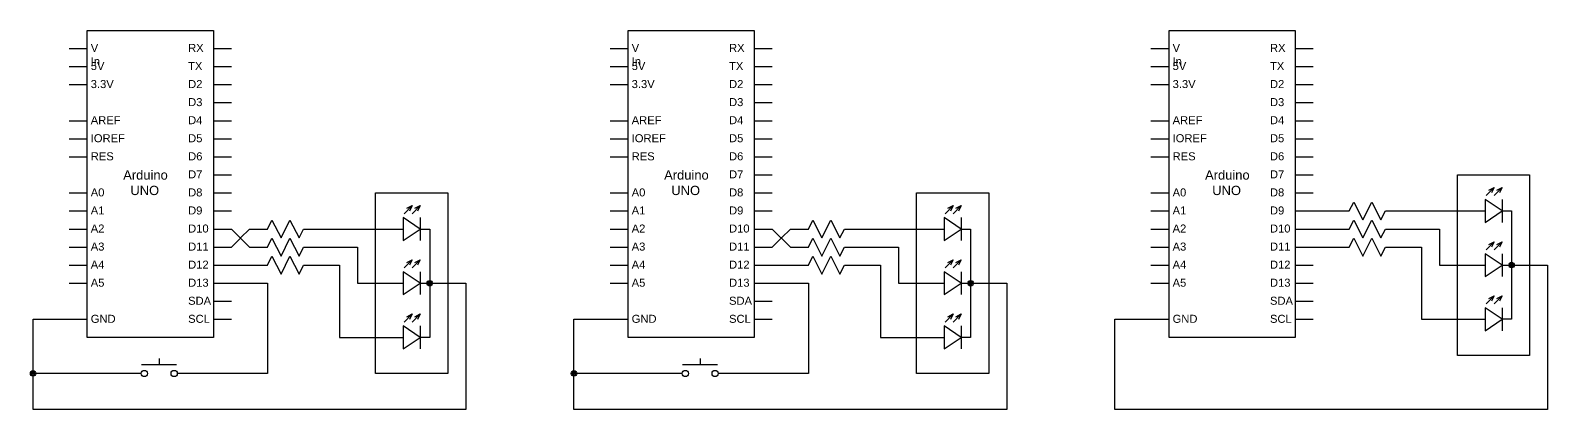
# Model space of a CAD drawing. Header units: millimetres. Extents: x 50 to 4100, y 48 to 290.
# Drawn here: x 2099 to 2940, y 50 to 260 of the extents above; entities that cross this region are included whole.
import ezdxf
from ezdxf.enums import TextEntityAlignment as Align

# ---------------------------------------------------------------- set-up
doc = ezdxf.new("R2010")
doc.units = ezdxf.units.MM
doc.layers.add('SYMS', color=7, linetype='Continuous')
doc.layers.add('WIRES', color=7, linetype='Continuous')
doc.styles.get("Standard").update_dxf_attribs({"font": 'arial.ttf'})
doc.styles.add('WD', font='romans.shx')

# ---------------------------------------------------------------- blocks, each defined once
blk = doc.blocks.new('HRE1')
for p, q in [((-0.125, 0), (-0.094, 0.062)), ((-0.094, 0.062), (-0.031, -0.062)), ((-0.031, -0.062), (0.031, 0.062)), ((0.031, 0.062), (0.094, -0.062)), ((0.094, -0.062), (0.125, 0))]:
    blk.add_line(p, q)
at = {"style": 'WD'}
for tag, width, p in [('INST', 0.7, (0, 0.888)), ('LOC', 0.7, (0, 0.719)), ('DESC1', 0.7, (0, 0.562)), ('DESC2', 0.7, (0, 0.406)), ('RATING1', 0.9, (0.006, 0.094))]:
    blk.add_attdef(tag, text='', height=0.125, dxfattribs=dict(at, width=width)).set_placement(p, align=Align.CENTER)
blk.add_attdef('TAG1', text='', height=0.125, dxfattribs=at).set_placement((0, 0.25), align=Align.CENTER)
for tag, p, height, flags in [('FAMILY', (0.205, 0.152), 0.01, 9), ('X4TERM01', (-0.125, 0), 0.0125, 1), ('X1TERM02', (0.125, 0), 0.0125, 1)]:
    blk.add_attdef(tag, p, '', height=height, dxfattribs=dict(at, flags=flags))
at = {"linetype": 'Continuous', "style": 'WD', "flags": 9}
for tag, p in [('CAT', (0.23, 0.108)), ('ASSYCODE', (0.219, 0.062)), ('MFG', (0.228, 0.089))]:
    blk.add_attdef(tag, text='', height=0.01, dxfattribs=at).set_placement(p, align=Align.CENTER)
at = {"linetype": 'Continuous', "style": 'WD', "flags": 8}
blk.add_attdef('TERM01', text='', height=0.125, dxfattribs=at).set_placement((-0.219, -0.031), align=Align.TOP_RIGHT)
blk.add_attdef('TERM02', text='', height=0.125, dxfattribs=at).set_placement((0.219, -0.031), align=Align.TOP_LEFT)
at = {"style": 'WD', "width": 0.9}
blk.add_attdef('RATING2', text='', height=0.125, dxfattribs=at).set_placement((0.006, -0.188), align=Align.TOP_CENTER)
blk = doc.blocks.new('HDI1')
for p, q in [((0.0469, 0), (-0.0469, 0.0625)), ((-0.0469, 0.0625), (-0.0469, -0.0625)), ((-0.0469, -0.0625), (0.0469, 0)), ((0.0469, 0.0625), (0.0469, -0.0625))]:
    blk.add_line(p, q)
at = {"style": 'WD'}
for tag, width, p in [('INST', 0.7, (0, 0.8883)), ('LOC', 0.7, (0, 0.7187)), ('DESC1', 0.7, (0, 0.5625)), ('DESC2', 0.7, (0, 0.4062)), ('RATING1', 0.9, (0.0055, 0.0938))]:
    blk.add_attdef(tag, text='', height=0.125, dxfattribs=dict(at, width=width)).set_placement(p, align=Align.CENTER)
blk.add_attdef('TAG1', text='', height=0.125, dxfattribs=at).set_placement((0, 0.25), align=Align.CENTER)
for tag, p, height, flags in [('WDBLKNAM', (0.2047, 0.1329), 0.01, 9), ('FAMILY', (0.2047, 0.1523), 0.01, 9), ('X4TERM01', (-0.0469, 0), 0.0125, 1), ('X1TERM02', (0.0469, 0), 0.0125, 1)]:
    blk.add_attdef(tag, p, '', height=height, dxfattribs=dict(at, flags=flags))
at = {"linetype": 'Continuous', "style": 'WD', "flags": 9}
for tag, p in [('MFG', (0.2278, 0.0887)), ('CAT', (0.2297, 0.1082)), ('ASSYCODE', (0.2188, 0.0625))]:
    blk.add_attdef(tag, text='', height=0.01, dxfattribs=at).set_placement(p, align=Align.CENTER)
at = {"linetype": 'Continuous', "style": 'WD', "flags": 8}
blk.add_attdef('TERM01', text='', height=0.125, dxfattribs=at).set_placement((-0.125, -0.0312), align=Align.TOP_RIGHT)
blk.add_attdef('TERM02', text='', height=0.125, dxfattribs=at).set_placement((0.1094, -0.0314), align=Align.TOP_LEFT)
at = {"style": 'WD', "width": 0.9}
blk.add_attdef('RATING2', text='', height=0.125, dxfattribs=at).set_placement((0.0055, -0.1876), align=Align.TOP_CENTER)
blk = doc.blocks.new('HA1X1')
for p, q in [((-0.09375, 0.03125), (0, 0)), ((0, 0), (-0.09375, -0.03125))]:
    blk.add_line(p, q)
at = {"style": 'WD', "flags": 1}
blk.add_attdef('X4TERM01', (0, 0), '', height=0.01, dxfattribs=at)
at = {"style": 'WD', "width": 0.9}
blk.add_attdef('DESC1', (0.1, 0.0406), '', height=0.125, dxfattribs=at)
blk.add_attdef('DESC2', text='', height=0.125, dxfattribs=at).set_placement((0.1, -0.025), align=Align.TOP_LEFT)
blk = doc.blocks.new('WDDOT')
for radius in [0.03, 0.0187, 0.00929]:
    blk.add_circle((0, 0), radius)
blk = doc.blocks.new('HPB11')
for p, q in [((-0.185, 0.094), (0.18, 0.094)), ((0, 0.156), (0, 0.094))]:
    blk.add_line(p, q)
for centre in [(-0.155, 0), (0.155, 0)]:
    blk.add_circle(centre, 0.0322)
at = {"style": 'WD', "width": 0.7}
for tag, p in [('INST', (0, 0.826)), ('LOC', (0, 0.656)), ('DESC1', (0, 0.5)), ('DESC2', (0, 0.344)), ('XREF', (0, -0.219))]:
    blk.add_attdef(tag, text='', height=0.125, dxfattribs=at).set_placement(p, align=Align.CENTER)
at = {"style": 'WD'}
blk.add_attdef('TAG1', text='', height=0.125, dxfattribs=at).set_placement((0, 0.188), align=Align.CENTER)
for tag, p in [('X2LINK', (0, 0.219)), ('X8LINK', (0, 0))]:
    blk.add_attdef(tag, p, '', height=0.01, dxfattribs=at)
for tag, p, height, flags in [('FAMILY', (0.205, 0.152), 0.01, 9), ('X4TERM01', (-0.188, 0), 0.0125, 1), ('X1TERM02', (0.188, 0), 0.0125, 1), ('CONTACT', (0.205, 0.136), 0.01, 1)]:
    blk.add_attdef(tag, p, '', height=height, dxfattribs=dict(at, flags=flags))
at = {"linetype": 'Continuous', "style": 'WD', "flags": 9}
for tag, p in [('ASSYCODE', (0.23, 0.071)), ('MFG', (0.228, 0.089)), ('CAT', (0.23, 0.108))]:
    blk.add_attdef(tag, text='', height=0.01, dxfattribs=at).set_placement(p, align=Align.CENTER)
at = {"linetype": 'Continuous', "style": 'WD', "flags": 8}
blk.add_attdef('TERM01', text='', height=0.125, dxfattribs=at).set_placement((-0.25, -0.031), align=Align.TOP_RIGHT)
blk.add_attdef('TERM02', text='', height=0.125, dxfattribs=at).set_placement((0.25, -0.031), align=Align.TOP_LEFT)

msp = doc.modelspace()

# ---------------------------------------------------------------- linework, layer by layer
for points in [[(2130, 260), (2200, 260), (2200, 90), (2130, 90)], [(2430, 260), (2500, 260), (2500, 90), (2430, 90)], [(2730, 260), (2800, 260), (2800, 90), (2730, 90)], [(2890, 180), (2930, 180), (2930, 80), (2890, 80)], [(2290, 170), (2330, 170), (2330, 70), (2290, 70)], [(2590, 170), (2630, 170), (2630, 70), (2590, 70)]]:
    msp.add_lwpolyline(points, close=True)
at = {"layer": 'WIRES'}
for p, q in [((2120, 250), (2130, 250)), ((2200, 250), (2210, 250)), ((2420, 250), (2430, 250)), ((2500, 250), (2510, 250)), ((2720, 250), (2730, 250)), ((2800, 250), (2810, 250)), ((2120, 240), (2130, 240)), ((2200, 240), (2210, 240)), ((2420, 240), (2430, 240)), ((2500, 240), (2510, 240)), ((2720, 240), (2730, 240)), ((2800, 240), (2810, 240)), ((2120, 230), (2130, 230)), ((2200, 230), (2210, 230)), ((2420, 230), (2430, 230)), ((2500, 230), (2510, 230)), ((2720, 230), (2730, 230)), ((2800, 230), (2810, 230)), ((2200, 220), (2210, 220)), ((2500, 220), (2510, 220)), ((2800, 220), (2810, 220)), ((2120, 210), (2130, 210)), ((2200, 210), (2210, 210)), ((2420, 210), (2430, 210)), ((2500, 210), (2510, 210)), ((2720, 210), (2730, 210)), ((2800, 210), (2810, 210)), ((2120, 200), (2130, 200)), ((2200, 200), (2210, 200)), ((2420, 200), (2430, 200)), ((2500, 200), (2510, 200)), ((2720, 200), (2730, 200)), ((2800, 200), (2810, 200)), ((2120, 190), (2130, 190)), ((2200, 190), (2210, 190)), ((2420, 190), (2430, 190)), ((2500, 190), (2510, 190)), ((2720, 190), (2730, 190)), ((2800, 190), (2810, 190)), ((2200, 180), (2210, 180)), ((2500, 180), (2510, 180)), ((2800, 180), (2810, 180)), ((2120, 170), (2130, 170)), ((2200, 170), (2210, 170)), ((2420, 170), (2430, 170)), ((2500, 170), (2510, 170)), ((2720, 170), (2730, 170)), ((2800, 170), (2810, 170)), ((2910.34, 172.95), (2905.88, 168.49)), ((2914.75, 172.95), (2910.29, 168.49)), ((2120, 160), (2130, 160)), ((2200, 160), (2210, 160)), ((2310.34, 162.95), (2305.88, 158.49)), ((2314.75, 162.95), (2310.29, 158.49)), ((2420, 160), (2430, 160)), ((2500, 160), (2510, 160)), ((2610.34, 162.95), (2605.88, 158.49)), ((2614.75, 162.95), (2610.29, 158.49)), ((2720, 160), (2730, 160)), ((2800, 160), (2810, 160)), ((2810, 160), (2830, 160)), ((2850, 160), (2905.27, 160)), ((2914.73, 160), (2920, 160)), ((2920, 160), (2920, 100)), ((2120, 150), (2130, 150)), ((2200, 150), (2210, 150)), ((2210, 150), (2220, 140)), ((2210, 140), (2214.96, 144.96)), ((2215.04, 145.04), (2220, 150)), ((2220, 150), (2230, 150)), ((2250, 150), (2305.27, 150)), ((2314.73, 150), (2320, 150)), ((2320, 150), (2320, 90)), ((2420, 150), (2430, 150)), ((2500, 150), (2510, 150)), ((2510, 150), (2520, 140)), ((2510, 140), (2514.96, 144.96)), ((2515.04, 145.04), (2520, 150)), ((2520, 150), (2530, 150)), ((2550, 150), (2605.27, 150)), ((2614.73, 150), (2620, 150)), ((2620, 150), (2620, 90)), ((2720, 150), (2730, 150)), ((2800, 150), (2810, 150)), ((2810, 150), (2830, 150)), ((2850, 150), (2880, 150)), ((2880, 150), (2880, 130)), ((2120, 140), (2130, 140)), ((2200, 140), (2210, 140)), ((2220, 140), (2230, 140)), ((2250, 140), (2280, 140)), ((2280, 140), (2280, 120)), ((2420, 140), (2430, 140)), ((2500, 140), (2510, 140)), ((2520, 140), (2530, 140)), ((2550, 140), (2580, 140)), ((2580, 140), (2580, 120)), ((2720, 140), (2730, 140)), ((2800, 140), (2810, 140)), ((2810, 140), (2830, 140)), ((2850, 140), (2870, 140)), ((2870, 140), (2870, 100)), ((2910.34, 142.95), (2905.88, 138.49)), ((2914.75, 142.95), (2910.29, 138.49)), ((2120, 130), (2130, 130)), ((2200, 130), (2210, 130)), ((2210, 130), (2230, 130)), ((2250, 130), (2270, 130)), ((2270, 130), (2270, 90)), ((2310.34, 132.95), (2305.88, 128.49)), ((2314.75, 132.95), (2310.29, 128.49)), ((2420, 130), (2430, 130)), ((2500, 130), (2510, 130)), ((2510, 130), (2530, 130)), ((2550, 130), (2570, 130)), ((2570, 130), (2570, 90)), ((2610.34, 132.95), (2605.88, 128.49)), ((2614.75, 132.95), (2610.29, 128.49)), ((2720, 130), (2730, 130)), ((2800, 130), (2810, 130)), ((2880, 130), (2905.27, 130)), ((2914.73, 130), (2920, 130)), ((2920, 130), (2940, 130)), ((2940, 130), (2940, 50)), ((2120, 120), (2130, 120)), ((2200, 120), (2210, 120)), ((2210, 120), (2230, 120)), ((2230, 120), (2230, 70)), ((2280, 120), (2305.27, 120)), ((2314.73, 120), (2320, 120)), ((2320, 120), (2340, 120)), ((2340, 120), (2340, 50)), ((2420, 120), (2430, 120)), ((2500, 120), (2510, 120)), ((2510, 120), (2530, 120)), ((2530, 120), (2530, 70)), ((2580, 120), (2605.27, 120)), ((2614.73, 120), (2620, 120)), ((2620, 120), (2640, 120)), ((2640, 120), (2640, 50)), ((2720, 120), (2730, 120)), ((2800, 120), (2810, 120)), ((2200, 110), (2210, 110)), ((2500, 110), (2510, 110)), ((2800, 110), (2810, 110)), ((2910.34, 112.95), (2905.88, 108.49)), ((2914.75, 112.95), (2910.29, 108.49)), ((2310.34, 102.95), (2305.88, 98.49)), ((2314.75, 102.95), (2310.29, 98.49)), ((2610.34, 102.95), (2605.88, 98.49)), ((2614.75, 102.95), (2610.29, 98.49)), ((2100, 50), (2100, 100)), ((2100, 100), (2120, 100)), ((2120, 100), (2130, 100)), ((2200, 100), (2210, 100)), ((2400, 50), (2400, 100)), ((2400, 100), (2420, 100)), ((2420, 100), (2430, 100)), ((2500, 100), (2510, 100)), ((2700, 50), (2700, 100)), ((2700, 100), (2720, 100)), ((2720, 100), (2730, 100)), ((2800, 100), (2810, 100)), ((2870, 100), (2905.27, 100)), ((2920, 100), (2914.73, 100)), ((2270, 90), (2305.27, 90)), ((2320, 90), (2314.73, 90)), ((2570, 90), (2605.27, 90)), ((2620, 90), (2614.73, 90)), ((2160, 70), (2100, 70)), ((2230, 70), (2180, 70)), ((2460, 70), (2400, 70)), ((2530, 70), (2480, 70)), ((2340, 50), (2100, 50)), ((2640, 50), (2400, 50)), ((2940, 50), (2700, 50))]:
    msp.add_line(p, q, dxfattribs=at)
for centre in [(2215, 145), (2515, 145)]:
    msp.add_arc(centre, 0.05, 45, 225, dxfattribs=at)

# ---------------------------------------------------------------- block references
at = {"layer": 'SYMS', "xscale": 33.63388869738418, "yscale": 33.63388869738418, "zscale": 33.63388869738418, "rotation": 44.9999999999999}
for p in [(2910.34, 172.95), (2914.75, 172.95), (2310.34, 162.95), (2314.75, 162.95), (2610.34, 162.95), (2614.75, 162.95), (2910.34, 142.95), (2914.75, 142.95), (2310.34, 132.95), (2314.75, 132.95), (2610.34, 132.95), (2614.75, 132.95), (2910.34, 112.95), (2914.75, 112.95), (2310.34, 102.95), (2314.75, 102.95), (2610.34, 102.95), (2614.75, 102.95)]:
    msp.add_blockref('HA1X1', p, dxfattribs=at)
at = {"layer": 'SYMS'}
for name, p, xscale, yscale, zscale in [('HRE1', (2840, 160), 80.00000000000007, 80.00000000000007, 80.00000000000007), ('HDI1', (2910, 160), 100.9016660921525, 100.9016660921525, 100.9016660921525), ('HRE1', (2240, 150), 80.00000000000007, 80.00000000000007, 80.00000000000007), ('HDI1', (2310, 150), 100.9016660921525, 100.9016660921525, 100.9016660921525), ('HRE1', (2540, 150), 80.00000000000007, 80.00000000000007, 80.00000000000007), ('HDI1', (2610, 150), 100.9016660921525, 100.9016660921525, 100.9016660921525), ('HRE1', (2840, 150), 80.00000000000007, 80.00000000000007, 80.00000000000007), ('HRE1', (2240, 140), 80.00000000000007, 80.00000000000007, 80.00000000000007), ('HRE1', (2540, 140), 80.00000000000007, 80.00000000000007, 80.00000000000007), ('HRE1', (2840, 140), 80.00000000000007, 80.00000000000007, 80.00000000000007), ('HRE1', (2240, 130), 80.00000000000007, 80.00000000000007, 80.00000000000007), ('HRE1', (2540, 130), 80.00000000000007, 80.00000000000007, 80.00000000000007), ('HDI1', (2910, 130), 100.9016660921525, 100.9016660921525, 100.9016660921525), ('HDI1', (2310, 120), 100.9016660921525, 100.9016660921525, 100.9016660921525), ('HDI1', (2610, 120), 100.9016660921525, 100.9016660921525, 100.9016660921525), ('WDDOT', (2920, 130), 49.99999999966651, 49.99999999966651, 49.99999999966651), ('WDDOT', (2320, 120), 49.99999999966651, 49.99999999966651, 49.99999999966651), ('WDDOT', (2620, 120), 49.99999999966651, 49.99999999966651, 49.99999999966651), ('HDI1', (2910, 100), 100.9016660921525, 100.9016660921525, 100.9016660921525), ('HDI1', (2310, 90), 100.9016660921525, 100.9016660921525, 100.9016660921525), ('HDI1', (2610, 90), 100.9016660921525, 100.9016660921525, 100.9016660921525), ('HPB11', (2170, 70), 53.33333333333334, 53.33333333333334, 53.33333333333334), ('HPB11', (2470, 70), 53.33333333333334, 53.33333333333334, 53.33333333333334), ('WDDOT', (2100, 70), 49.99999999966651, 49.99999999966651, 49.99999999966651), ('WDDOT', (2400, 70), 49.99999999966651, 49.99999999966651, 49.99999999966651)]:
    msp.add_blockref(name, p, dxfattribs=dict(at, xscale=xscale, yscale=yscale, zscale=zscale))

# ---------------------------------------------------------------- texts
at = {"attachment_point": 1}
for s, width, gutter_width, heights, insert, char_height in [('V In', 10.1612, 22.2, [4.24], (2132, 252.5), 4.439), ('RX', 10.1612, 22.2, [4.24], (2186, 252.5), 4.439), ('V In', 10.1612, 22.2, [4.24], (2432, 252.5), 4.439), ('RX', 10.1612, 22.2, [4.24], (2486, 252.5), 4.439), ('V In', 10.1612, 22.2, [4.24], (2732, 252.5), 4.439), ('RX', 10.1612, 22.2, [4.24], (2786, 252.5), 4.439), ('5V', 10.1612, 22.2, [4.24], (2132, 242.5), 4.439), ('TX', 10.1612, 22.2, [4.24], (2186, 242.5), 4.439), ('5V', 10.1612, 22.2, [4.24], (2432, 242.5), 4.439), ('TX', 10.1612, 22.2, [4.24], (2486, 242.5), 4.439), ('5V', 10.1612, 22.2, [4.24], (2732, 242.5), 4.439), ('TX', 10.1612, 22.2, [4.24], (2786, 242.5), 4.439), ('3.3V', 10.1612, 22.2, [4.24], (2132, 232.5), 4.439), ('D2', 10.1612, 22.2, [4.24], (2186, 232.5), 4.439), ('3.3V', 10.1612, 22.2, [4.24], (2432, 232.5), 4.439), ('D2', 10.1612, 22.2, [4.24], (2486, 232.5), 4.439), ('3.3V', 10.1612, 22.2, [4.24], (2732, 232.5), 4.439), ('D2', 10.1612, 22.2, [4.24], (2786, 232.5), 4.439), ('D3', 10.1612, 22.2, [4.24], (2186, 222.5), 4.439), ('D3', 10.1612, 22.2, [4.24], (2486, 222.5), 4.439), ('D3', 10.1612, 22.2, [4.24], (2786, 222.5), 4.439), ('AREF', 10.1612, 22.2, [4.24], (2132, 212.5), 4.439), ('D4', 10.1612, 22.2, [4.24], (2186, 212.5), 4.439), ('AREF', 10.1612, 22.2, [4.24], (2432, 212.5), 4.439), ('D4', 10.1612, 22.2, [4.24], (2486, 212.5), 4.439), ('AREF', 10.1612, 22.2, [4.24], (2732, 212.5), 4.439), ('D4', 10.1612, 22.2, [4.24], (2786, 212.5), 4.439), ('IOREF', 10.1612, 22.2, [4.24], (2132, 202.5), 4.439), ('D5', 10.1612, 22.2, [4.24], (2186, 202.5), 4.439), ('IOREF', 10.1612, 22.2, [4.24], (2432, 202.5), 4.439), ('D5', 10.1612, 22.2, [4.24], (2486, 202.5), 4.439), ('IOREF', 10.1612, 22.2, [4.24], (2732, 202.5), 4.439), ('D5', 10.1612, 22.2, [4.24], (2786, 202.5), 4.439), ('RES', 10.1612, 22.2, [4.24], (2132, 192.5), 4.439), ('D6', 10.1612, 22.2, [4.24], (2186, 192.5), 4.439), ('RES', 10.1612, 22.2, [4.24], (2432, 192.5), 4.439), ('D6', 10.1612, 22.2, [4.24], (2486, 192.5), 4.439), ('RES', 10.1612, 22.2, [4.24], (2732, 192.5), 4.439), ('D6', 10.1612, 22.2, [4.24], (2786, 192.5), 4.439), ('Arduino\\P  UNO', 71.7694, 25.68, [0], (2150, 182.5), 5.135), ('D7', 10.1612, 22.2, [4.24], (2186, 182.5), 4.439), ('Arduino\\P  UNO', 71.7694, 25.68, [0], (2450, 182.5), 5.135), ('D7', 10.1612, 22.2, [4.24], (2486, 182.5), 4.439), ('Arduino\\P  UNO', 71.7694, 25.68, [0], (2750, 182.5), 5.135), ('D7', 10.1612, 22.2, [4.24], (2786, 182.5), 4.439), ('A0', 10.1612, 22.2, [4.24], (2132, 172.5), 4.439), ('D8', 10.1612, 22.2, [4.24], (2186, 172.5), 4.439), ('A0', 10.1612, 22.2, [4.24], (2432, 172.5), 4.439), ('D8', 10.1612, 22.2, [4.24], (2486, 172.5), 4.439), ('A0', 10.1612, 22.2, [4.24], (2732, 172.5), 4.439), ('D8', 10.1612, 22.2, [4.24], (2786, 172.5), 4.439), ('A1', 10.1612, 22.2, [4.24], (2132, 162.5), 4.439), ('D9', 10.1612, 22.2, [4.24], (2186, 162.5), 4.439), ('A1', 10.1612, 22.2, [4.24], (2432, 162.5), 4.439), ('D9', 10.1612, 22.2, [4.24], (2486, 162.5), 4.439), ('A1', 10.1612, 22.2, [4.24], (2732, 162.5), 4.439), ('D9', 10.1612, 22.2, [4.24], (2786, 162.5), 4.439), ('A2', 10.1612, 22.2, [4.24], (2132, 152.5), 4.439), ('D10', 9.8474, 22.2, [4.24], (2186, 152.5), 4.439), ('A2', 10.1612, 22.2, [4.24], (2432, 152.5), 4.439), ('D10', 9.8474, 22.2, [4.24], (2486, 152.5), 4.439), ('A2', 10.1612, 22.2, [4.24], (2732, 152.5), 4.439), ('D10', 9.8474, 22.2, [4.24], (2786, 152.5), 4.439), ('A3', 10.1612, 22.2, [4.24], (2132, 142.5), 4.439), ('D11', 9.8474, 22.2, [4.24], (2186, 142.5), 4.439), ('A3', 10.1612, 22.2, [4.24], (2432, 142.5), 4.439), ('D11', 9.8474, 22.2, [4.24], (2486, 142.5), 4.439), ('A3', 10.1612, 22.2, [4.24], (2732, 142.5), 4.439), ('D11', 9.8474, 22.2, [4.24], (2786, 142.5), 4.439), ('A4', 10.1612, 22.2, [4.24], (2132, 132.5), 4.439), ('D12', 10.1612, 22.2, [4.24], (2186, 132.5), 4.439), ('A4', 10.1612, 22.2, [4.24], (2432, 132.5), 4.439), ('D12', 10.1612, 22.2, [4.24], (2486, 132.5), 4.439), ('A4', 10.1612, 22.2, [4.24], (2732, 132.5), 4.439), ('D12', 10.1612, 22.2, [4.24], (2786, 132.5), 4.439), ('A5', 10.1612, 22.2, [4.24], (2132, 122.5), 4.439), ('D13', 10.1612, 22.2, [4.24], (2186, 122.5), 4.439), ('A5', 10.1612, 22.2, [4.24], (2432, 122.5), 4.439), ('D13', 10.1612, 22.2, [4.24], (2486, 122.5), 4.439), ('A5', 10.1612, 22.2, [4.24], (2732, 122.5), 4.439), ('D13', 10.1612, 22.2, [4.24], (2786, 122.5), 4.439), ('SDA', 10.1612, 22.2, [4.24], (2186, 112.5), 4.439), ('SDA', 10.1612, 22.2, [4.24], (2486, 112.5), 4.439), ('SDA', 10.1612, 22.2, [4.24], (2786, 112.5), 4.439), ('GND', 10.1612, 22.2, [4.24], (2132, 102.5), 4.439), ('SCL', 10.1612, 22.2, [4.24], (2186, 102.5), 4.439), ('GND', 10.1612, 22.2, [4.24], (2432, 102.5), 4.439), ('SCL', 10.1612, 22.2, [4.24], (2486, 102.5), 4.439), ('GND', 10.1612, 22.2, [4.24], (2732, 102.5), 4.439), ('SCL', 10.1612, 22.2, [4.24], (2786, 102.5), 4.439)]:
    msp.add_mtext_dynamic_manual_height_columns(s, width=width, gutter_width=gutter_width, heights=heights, dxfattribs=dict(at, insert=insert, char_height=char_height))

doc.saveas('drawing.dxf')
